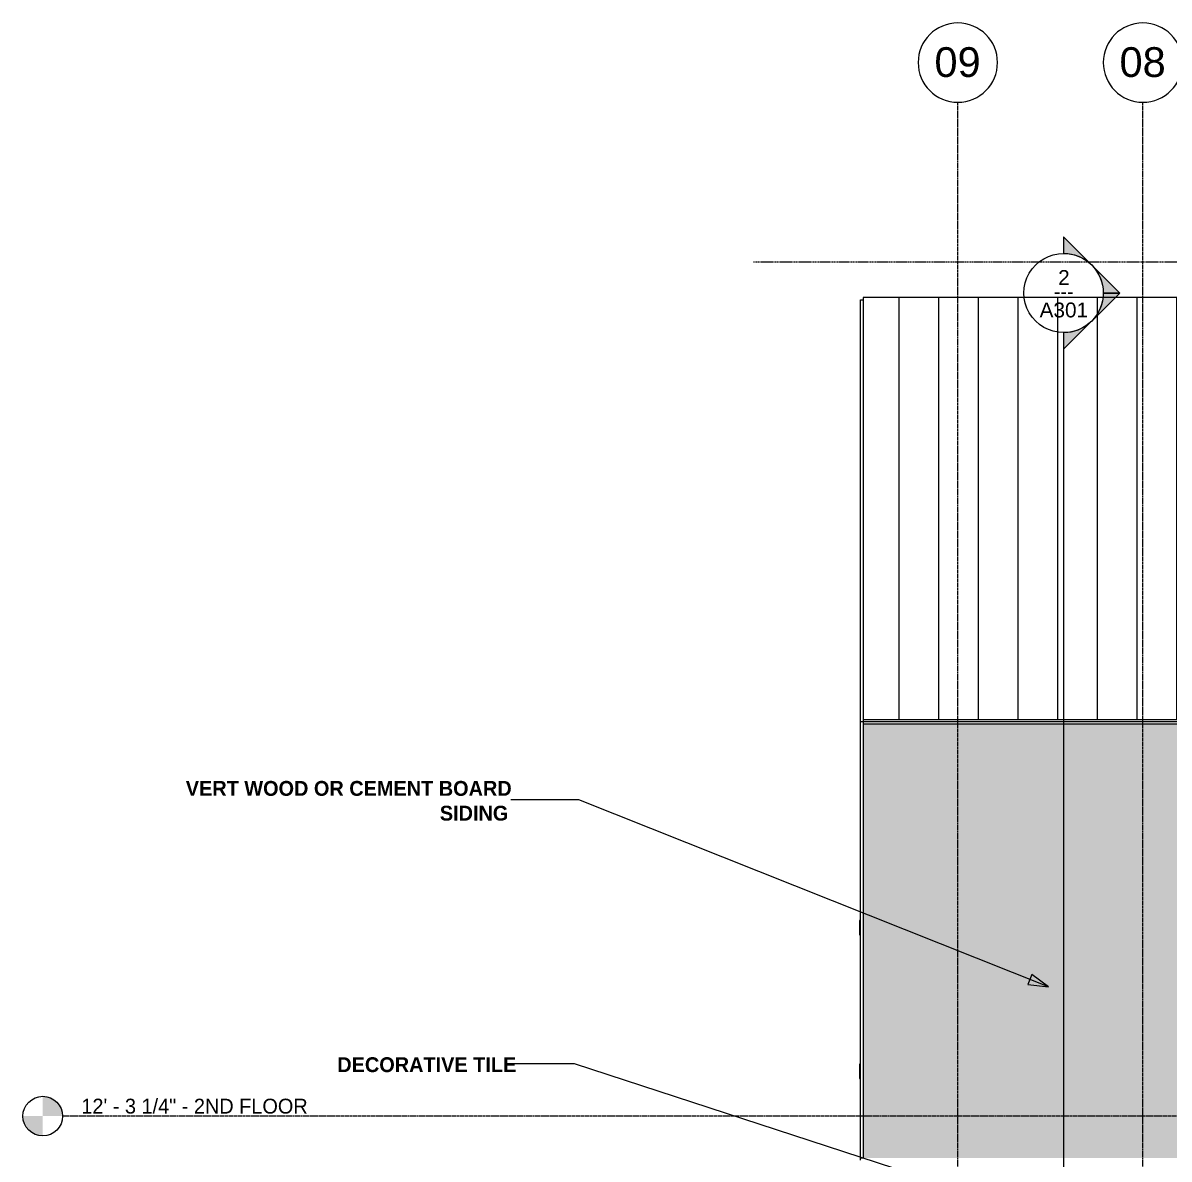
# Model space of a CAD drawing. Header units: inches. Extents: x 1763 to 3276, y -226 to 478.
# Drawn here: x 1762.9 to 2109.7, y 134.2 to 478.1 of the extents above; entities that cross this region are included whole.
import ezdxf

# ---------------------------------------------------------------- set-up
doc = ezdxf.new("R2010")
doc.units = ezdxf.units.IN
doc.header["$MEASUREMENT"] = 0
doc.linetypes.add('Aligning Line 1_8_', pattern=[0.25, 0.125, -0.125])
doc.linetypes.add('Grid Line 1_2_', pattern=[0.8749999999999999, 0.4999999999999999, -0.125, 0.125, -0.125])
for name, color, linetype, lineweight in [('A-CLNG', 13, 'Continuous', 18), ('A-FLOR-LEVL', 51, 'Continuous', 9), ('A-FLOR-LEVL-1', 51, 'Grid Line 1_2_', 9), ('A-GLAZ', 151, 'Continuous', 18), ('A-GLAZ-1', 151, 'Continuous', 9), ('A-ROOF', 132, 'Continuous', 18), ('A-ROOF-PATT-1', 132, 'Continuous', 9), ('A-WALL-PATT-1', 111, 'Continuous', 9), ('G-ANNO-SYMB', 111, 'Aligning Line 1_8_', 9), ('G-ANNO-SYMB-1', 111, 'Continuous', 9), ('G-ANNO-TEXT', 231, 'Continuous', 9), ('I-WALL', 2, 'Continuous', 18), ('S-GRID-1', 1, 'Grid Line 1_2_', 9), ('S-GRID-IDEN', 1, 'Continuous', 9)]:
    doc.layers.add(name, color=color, linetype=linetype, lineweight=lineweight)
doc.styles.add('Arial', font='arial.ttf', dxfattribs={"height": 8.999999999999993})
doc.styles.add('Arial_1', font='arial.ttf', dxfattribs={"height": 4.499999999999996})
doc.styles.add('Century Gothic', font='ufonts.com_century-gothic.ttf', dxfattribs={"height": 4.499999999999996})
doc.styles.add('Century Gothic_B', font='GOTHICB.TTF', dxfattribs={"height": 4.499999999999996})

# ---------------------------------------------------------------- blocks, each defined once
blk = doc.blocks.new('Window-Casement-Andersen-A_Series - ACW3434-2462283-BUILDING ELEVATION - EAST _CC_')
at = {"layer": 'A-GLAZ-1'}
for p, q in [((2016.33668384768, 162.9926021814709), (2016.024183847681, 162.9374999999995)), ((2016.024183847681, 162.9374999999995), (2016.024183847681, 158.6249999999992)), ((2016.024183847681, 158.6249999999992), (2016.336683847681, 158.6249999999992))]:
    blk.add_line(p, q, dxfattribs=at)
blk = doc.blocks.new('Window-Picture-Andersen-A_Series - 39-1_4_ x 39-1_4_-2457850-BUILDING ELEVATION - EAST _CC_')
at = {"layer": 'A-GLAZ-1'}
for p, q in [((2016.33668384768, 206.4926021814724), (2016.024183847681, 206.4375000000011)), ((2016.024183847681, 206.4375000000011), (2016.024183847681, 202.1250000000007)), ((2016.024183847681, 202.1250000000007), (2016.336683847681, 202.1250000000007))]:
    blk.add_line(p, q, dxfattribs=at)
blk = doc.blocks.new('Level - Level Head - Circle-50818-BUILDING ELEVATION - EAST _CC_')
at = {"layer": 'A-FLOR-LEVL'}
h = blk.add_hatch(color=256, dxfattribs=at)
edge = h.paths.add_edge_path(flags=0)
edge.add_line((1768.877759588062, 31.99999999999999), (1774.877759588062, 31.99999999999999))
edge.add_arc((1768.877759588062, 31.99999999999998), 6.000000000000011, 2.544443745170813e-14, 90.0000000000001)
edge.add_line((1768.877759588062, 37.99999999999997), (1768.877759588062, 31.99999999999999))
h = blk.add_hatch(color=256, dxfattribs=at)
edge = h.paths.add_edge_path(flags=0)
edge.add_line((1768.877759588062, 25.99999999999998), (1768.877759588062, 31.99999999999995))
edge.add_line((1768.877759588062, 31.99999999999995), (1762.877759588062, 31.99999999999995))
edge.add_arc((1768.877759588062, 31.99999999999998), 6.000000000000004, 180.0000000000002, 269.9999999999997)
blk.add_circle((1768.877759588062, 31.99999999999998), 6, dxfattribs=at)
blk = doc.blocks.new('Section - Section Head - Filled-22785-BUILDING ELEVATION - EAST _CC_')
at = {"layer": 'G-ANNO-SYMB-1'}
h = blk.add_hatch(color=256, dxfattribs=at)
edge = h.paths.add_edge_path(flags=0)
edge.add_arc((2800.798738118733, 396.3759802906872), 12.01561779548169, 89.99999999999972, 132.0783950246236, ccw=False)
edge.add_line((2800.798738118733, 408.391598086169), (2800.798738118733, 413.3465430391643))
edge.add_line((2800.798738118733, 413.3465430391643), (2792.746510440414, 405.2943153608459))
h = blk.add_hatch(color=256, dxfattribs=at)
edge = h.paths.add_edge_path(flags=0)
edge.add_line((2792.313456744494, 404.8612616649257), (2783.828175370255, 396.3759802906872))
edge.add_line((2783.828175370255, 396.3759802906872), (2788.798738118733, 396.3759802906872))
edge.add_arc((2800.798738118733, 396.3759802906871), 12.0000000000001, 135.0000000000003, 180.0000000000001, ccw=False)
h = blk.add_hatch(color=256, dxfattribs=at)
edge = h.paths.add_edge_path(flags=0)
edge.add_arc((2800.798738118733, 396.3759802906872), 11.99999999999994, 180.0000000000001, 224.9999999999998, ccw=False)
edge.add_line((2788.798738118733, 396.3759802906872), (2783.828175370255, 396.3759802906872))
edge.add_line((2783.828175370255, 396.3759802906872), (2792.313456744494, 387.8906989164486))
h = blk.add_hatch(color=256, dxfattribs=at)
edge = h.paths.add_edge_path(flags=0)
edge.add_line((2792.746510440414, 387.4576452205285), (2800.798738118733, 379.4054175422099))
edge.add_line((2800.798738118733, 379.4054175422099), (2800.798738118733, 384.3603624952053))
edge.add_arc((2800.798738118733, 396.3759802906871), 12.01561779548195, 227.9216049753763, 270, ccw=False)
for p, q in [((2792.746510440414, 405.2943153608459), (2800.798738118733, 413.3465430391643)), ((2800.798738118733, 413.3465430391643), (2800.798738118733, 408.391598086169)), ((2783.828175370255, 396.3759802906872), (2792.313456744494, 404.8612616649257)), ((2788.798738118733, 396.3759802906872), (2783.828175370255, 396.3759802906872)), ((2792.313456744494, 387.8906989164486), (2783.828175370255, 396.3759802906872)), ((2783.828175370255, 396.3759802906872), (2788.798738118733, 396.3759802906872)), ((2800.798738118733, 379.4054175422099), (2792.746510440414, 387.4576452205285)), ((2800.798738118733, 384.3603624952053), (2800.798738118733, 379.4054175422099))]:
    blk.add_line(p, q, dxfattribs=at)
for centre, radius, start, end in [((2800.798738118733, 396.391598086169), 11.99999999999994, 89.99999999999973, 269.9999999999994), ((2800.798738118733, 396.3759802906872), 12.01561779548169, 89.99999999999933, 132.0783950246232), ((2800.798738118733, 396.391598086169), 12, 269.9999999999996, 90), ((2800.798738118733, 396.3759802906871), 12.0000000000001, 134.9999999999999, 179.9999999999997), ((2800.798738118733, 396.3759802906872), 11.99999999999994, 179.9999999999997, 224.9999999999995), ((2800.798738118733, 396.3759802906871), 12.01561779548195, 227.9216049753759, 269.9999999999996)]:
    blk.add_arc(centre, radius, start, end, dxfattribs=at)
blk = doc.blocks.new('Grid - Grid Head - Circle-50561-BUILDING ELEVATION - EAST _CC_')
at = {"layer": 'S-GRID-IDEN'}
for start, end in [(0, 180), (180, 359.9999999999991)]:
    blk.add_arc((2527.617933847783, 466.144851089382), 12, start, end, dxfattribs=at)

msp = doc.modelspace()

# ---------------------------------------------------------------- hatches: boundary and pattern name
at = {"layer": 'A-ROOF-PATT-1'}
h = msp.add_hatch(dxfattribs=at)
h.set_pattern_fill('FP_13', color=256, style=0, pattern_type=2)
h.set_pattern_definition([(90, (0, 4645.96), (-12, 7.347880794884119e-16), [])])
h.paths.add_polyline_path([(2017.086683847679, 267.3514354326579), (2716.586683847678, 267.3514354326579), (2716.586683847678, 395.0701854326566), (2017.086683847679, 395.0701854326566)], flags=0)
at = {"layer": 'A-WALL-PATT-1'}
h = msp.add_hatch(dxfattribs=at)
h.set_pattern_fill('FP_6', color=256, style=0, pattern_type=2)
h.set_pattern_definition([(90, (2713.587, 32), (-51.125, 3.130503380320422e-15), [24, 0, 0, 0]), (90, (2719.087, 32), (-51.125, 3.130503380320422e-15), [24, 0, 0, 0]), (90, (2719.462, 32), (-51.125, 3.130503380320422e-15), [24, 0, 0, 0]), (90, (2722.962, 32), (-51.125, 3.130503380320422e-15), [24, 0, 0, 0]), (90, (2723.337, 32), (-51.125, 3.130503380320422e-15), [24, 0, 0, 0]), (90, (2728.837, 32), (-51.125, 3.130503380320422e-15), [24, 0, 0, 0]), (90, (2729.212, 32), (-51.125, 3.130503380320422e-15), [24, 0, 0, 0]), (90, (2740.587, 32), (-51.125, 3.130503380320422e-15), [24, 0, 0, 0]), (90, (2740.962, 32), (-51.125, 3.130503380320422e-15), [24, 0, 0, 0]), (90, (2744.462, 32), (-51.125, 3.130503380320422e-15), [24, 0, 0, 0]), (90, (2744.837, 32), (-51.125, 3.130503380320422e-15), [24, 0, 0, 0]), (90, (2748.337, 32), (-51.125, 3.130503380320422e-15), [24, 0, 0, 0]), (90, (2748.712, 32), (-51.125, 3.130503380320422e-15), [24, 0, 0, 0]), (90, (2754.587, 32), (-51.125, 3.130503380320422e-15), [24, 0, 0, 0]), (90, (2754.962, 32), (-51.125, 3.130503380320422e-15), [24, 0, 0, 0]), (90, (2760.462, 32), (-51.125, 3.130503380320422e-15), [24, 0, 0, 0]), (90, (2760.837, 32), (-51.125, 3.130503380320422e-15), [24, 0, 0, 0]), (90, (2764.337, 32), (-51.125, 3.130503380320422e-15), [24, 0, 0, 0]), (90, (2734.712, 32), (-51.125, 3.130503380320422e-15), [24, 0, 0, 0]), (90, (2735.087, 32), (-51.125, 3.130503380320422e-15), [24, 0, 0, 0])])
h.paths.add_polyline_path([(2210.33668384768, 28.99999999999647), (2666.33668384768, 28.99999999999647), (2666.33668384768, 117.9375000000014), (2717.336683847679, 117.9375000000014), (2717.336683847679, 265.8943286514702), (2017.086683847679, 265.8943286514702), (2017.086683847679, 134.6249999999999), (2210.33668384768, 134.6249999999999), (2210.33668384768, 29.08321935769007)], flags=0)
h.paths.add_polyline_path([(2601.347964404205, 47.74999999999979), (2567.961683847672, 47.74999999999979), (2567.961683847672, 91.75000000000061), (2611.711683847671, 91.75000000000061), (2611.711683847671, 47.74999999999979)], flags=0)
h.paths.add_polyline_path([(2650.024183847672, 203.6250000000005), (2567.274183847672, 203.6250000000005), (2567.274183847672, 247.6250000000013), (2689.024183847671, 247.6250000000013), (2689.024183847671, 203.6250000000005), (2655.83311929599, 203.6250000000005)], flags=0)
h.paths.add_polyline_path([(2292.598753350754, 203.6250000000005), (2274.211683847664, 203.6250000000005), (2274.211683847664, 247.6250000000013), (2317.961683847664, 247.6250000000013), (2317.961683847664, 203.6250000000005), (2310.760471648015, 203.6250000000005)], flags=0)
h.paths.add_polyline_path([(2492.377654620634, 203.6250000000005), (2473.461683847668, 203.6250000000005), (2473.461683847668, 247.6250000000013), (2517.211683847668, 247.6250000000013), (2517.211683847668, 203.6250000000005)], flags=0)
at = {"layer": 'G-ANNO-TEXT'}
msp.add_hatch(color=256, dxfattribs=at).paths.add_polyline_path([(2073.167951119911, 186.4063227073246), (2068.187630536817, 190.1186118393419), (2066.998722409953, 187.1310991102976)], flags=0)

# ---------------------------------------------------------------- linework, layer by layer
at = {"layer": 'A-CLNG'}
for p, q in [((2016.33668384768, 134.6249999999998), (2017.086683847681, 134.6249999999998)), ((2016.33668384768, 133.8749999999998), (2016.33668384768, 134.6249999999998))]:
    msp.add_line(p, q, dxfattribs=at)
at = {"layer": 'A-FLOR-LEVL-1'}
msp.add_line((3275.525781780968, 147.2499999998854), (1774.877759588065, 147.2499999998956), dxfattribs=at)
at = {"layer": 'A-ROOF'}
for p, q in [((2716.58668384768, 395.0701854326563), (2017.086683847681, 395.0701854326563)), ((2017.086683847681, 395.0701854326563), (2017.086683847681, 266.6443286514698)), ((2017.086683847681, 267.3514354326577), (2716.58668384768, 267.3514354326577))]:
    msp.add_line(p, q, dxfattribs=at)
at = {"layer": 'G-ANNO-SYMB'}
msp.add_line((2876.844585947335, 405.7698510893824), (1983.849542297305, 405.7698510893824), dxfattribs=at)
at = {"layer": 'G-ANNO-SYMB-1'}
msp.add_line((2077.798738118734, 384.3759802906874), (2077.798738118734, -196.8990835732373), dxfattribs=at)
at = {"layer": 'G-ANNO-TEXT'}
for p, q in [((1931.08434061657, 242.9498003566134), (1910.535512422339, 242.9498003566134)), ((2073.167951119911, 186.4063227073246), (1931.08434061657, 242.9498003566134)), ((2068.187630536817, 190.1186118393419), (2066.998722409953, 187.1310991102976)), ((2073.167951119911, 186.4063227073246), (2068.187630536817, 190.1186118393419)), ((2066.998722409953, 187.1310991102976), (2073.167951119911, 186.4063227073246)), ((1929.80309061657, 163.0736256528927), (1909.254262422338, 163.0736256528927)), ((2067.537202839197, 118.1288100855093), (1929.80309061657, 163.0736256528927))]:
    msp.add_line(p, q, dxfattribs=at)
at = {"layer": 'I-WALL'}
for p, q in [((2016.336683847681, 134.6249999999998), (2016.336683847681, 394.3630786514593)), ((2016.336683847681, 394.3630786514593), (2017.086683847681, 394.3630786514593)), ((2716.58668384768, 266.6443286514696), (2016.336683847681, 266.6443286514676)), ((2017.086683847681, 266.6443286514698), (2017.086683847681, 134.6249999999998)), ((2717.33668384768, 265.8943286514701), (2017.086683847681, 265.8943286514701))]:
    msp.add_line(p, q, dxfattribs=at)
at = {"layer": 'S-GRID-1'}
for p, q in [((2045.774183847684, -165.0735714449609), (2045.774183847684, 454.1448510893824)), ((2101.774183847684, -165.0735714449607), (2101.774183847684, 454.1448510893824))]:
    msp.add_line(p, q, dxfattribs=at)

# ---------------------------------------------------------------- block references
at = {"layer": 'A-FLOR-LEVL'}
msp.add_blockref('Level - Level Head - Circle-50818-BUILDING ELEVATION - EAST _CC_', (0, 115.2499999998955), dxfattribs=at)
at = {"layer": 'A-GLAZ'}
for name in ['Window-Picture-Andersen-A_Series - 39-1_4_ x 39-1_4_-2457850-BUILDING ELEVATION - EAST _CC_', 'Window-Casement-Andersen-A_Series - ACW3434-2462283-BUILDING ELEVATION - EAST _CC_']:
    msp.add_blockref(name, (0, 0), dxfattribs=at)
at = {"layer": 'G-ANNO-SYMB-1', "extrusion": (0, 0, -1)}
msp.add_blockref('Section - Section Head - Filled-22785-BUILDING ELEVATION - EAST _CC_', (-4878.597476237461, 0), dxfattribs=at)
at = {"layer": 'S-GRID-IDEN'}
for p in [(-481.843750000101, 0), (-425.8437500001015, 0)]:
    msp.add_blockref('Grid - Grid Head - Circle-50561-BUILDING ELEVATION - EAST _CC_', p, dxfattribs=at)

# ---------------------------------------------------------------- texts
at = {"layer": 'A-FLOR-LEVL', "insert": (1780.552857460011, 152.5253917589859), "char_height": 4.499999999999996, "width": 87.56699999999994, "attachment_point": 1, "style": 'Century Gothic'}
msp.add_mtext('12\' - 3 1/4" - 2ND FLOOR', dxfattribs=at)
at = {"layer": 'G-ANNO-SYMB-1', "char_height": 4.499999999999996, "attachment_point": 1}
for s, insert, width, style in [('2', (2076.138249880855, 403.3302985207711), 4.241999999999996, 'Arial_1'), ('---', (2074.812594337497, 399.0769520640782), 7.726499999999994, 'Century Gothic'), ('A301', (2070.516202636761, 393.5121764261048), 17.87699999999998, 'Arial_1')]:
    msp.add_mtext(s, dxfattribs=dict(at, insert=insert, width=width, style=style))
at = {"layer": 'G-ANNO-TEXT', "char_height": 4.499999999999996, "attachment_point": 1, "style": 'Century Gothic_B'}
for s, insert, width in [('VERT WOOD OR CEMENT BOARD', (1812.154410060134, 248.7021625613378), 119.2304999999999), ('SIDING', (1889.029410060134, 241.2021625613378), 26.05799999999998), ('DECORATIVE TILE', (1858.003868721551, 165.0748067552549), 62.11499999999995)]:
    msp.add_mtext(s, dxfattribs=dict(at, insert=insert, width=width))
at = {"layer": 'S-GRID-IDEN', "char_height": 8.999999999999993, "width": 16.96799999999999, "attachment_point": 1, "style": 'Arial'}
for s, insert in [('09', (2038.704160486732, 470.7888208297113)), ('08', (2094.704160486732, 470.7888208297113))]:
    msp.add_mtext(s, dxfattribs=dict(at, insert=insert))

doc.saveas('drawing.dxf')
